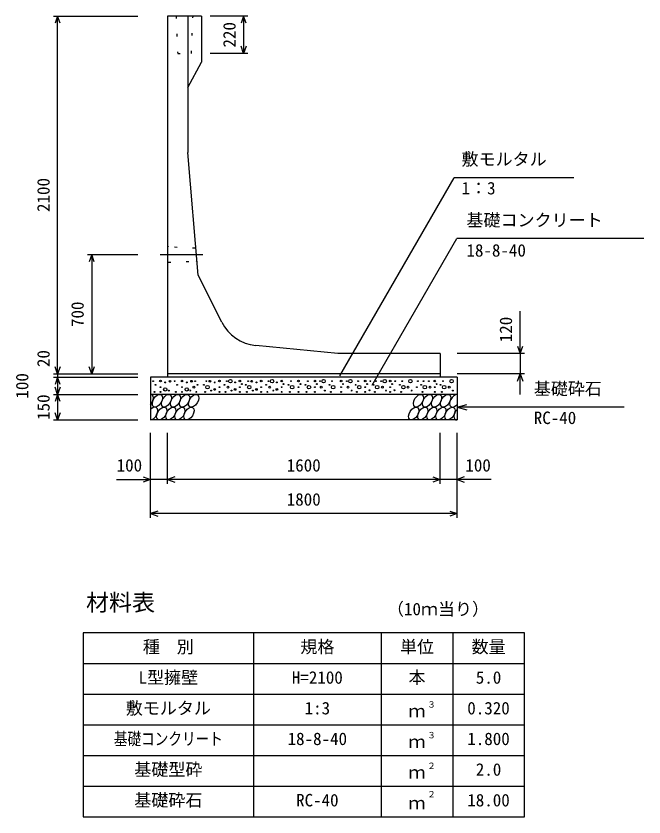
# Model space of a CAD drawing. Units: millimetres, scale not verified. Extents: x -50400 to 50400, y -17820 to 17820.
# Drawn here: x 31123 to 34809, y -3781 to 919 of the extents above; entities that cross this region are included whole.
import ezdxf
from ezdxf.enums import TextEntityAlignment as Align

# ---------------------------------------------------------------- set-up
doc = ezdxf.new("R2010")
doc.units = ezdxf.units.MM
doc.header["$LTSCALE"] = 60
doc.linetypes.add('CHAIN1', pattern=[8, 5, -1, 1, -1])
doc.linetypes.add('DOTTED', pattern=[1.75, 0.25, -1.5])
for name, color, linetype, lineweight in [('0-0_CENTER', 7, 'CHAIN1', 25), ('0-1_DIM', 7, 'Continuous', 25), ('0-3_HATCH', 6, 'Continuous', 25), ('0-4_HYO', 3, 'Continuous', 25), ('0-5_HYO2', 4, 'Continuous', 25), ('0-6_OUTLINE', 1, 'Continuous', 25), ('0-7_OUTLINE2', 4, 'DOTTED', 25), ('0-8_TXT', 7, 'Continuous', 25)]:
    doc.layers.add(name, color=color, linetype=linetype, lineweight=lineweight)
doc.styles.add('ＭＳ ゴシック', font='')
doc.styles.get('ＭＳ ゴシック').set_extended_font_data('MS Gothic')

msp = doc.modelspace()

# ---------------------------------------------------------------- linework, layer by layer
at = {"layer": '0-0_CENTER'}
msp.add_line((31968.68, -480.94), (32218.54, -480.94), dxfattribs=at)
at = {"layer": '0-1_DIM'}
for p, q in [((31342, 919.06), (31837, 919.06)), ((31367, -1180.94), (31367, 919.06)), ((32483.91, 919.06), (32262, 919.06)), ((32458.91, 919.06), (32458.91, 699.06)), ((32483.91, 699.06), (32262, 699.06)), ((33024.15, -1192.26), (33695.42, -29.59)), ((34397.83, -29.59), (33695.42, -29.59)), ((33213.63, -1246.66), (33709.9, -387.09)), ((34809.44, -387.09), (33709.9, -387.09)), ((31542, -480.94), (31837, -480.94)), ((31567, -480.94), (31567, -1180.94)), ((34082, -1060.94), (34082, -813.25)), ((34107, -1060.94), (33712, -1060.94)), ((34082, -1060.94), (34082, -1180.94)), ((31342, -1180.94), (31837, -1180.94)), ((31342, -1180.94), (31837, -1180.94)), ((31342, -1200.94), (31837, -1200.94)), ((31367, -1180.94), (31367, -1200.94)), ((31367, -1200.94), (31367, -1300.94)), ((31567, -1180.94), (31837, -1180.94)), ((34107, -1180.94), (33712, -1180.94)), ((34082, -1300.94), (34082, -1180.94)), ((31342, -1300.94), (31837, -1300.94)), ((31367, -1300.94), (31367, -1450.94)), ((33712, -1375.94), (33769.96, -1360.41)), ((34692.32, -1375.94), (33712, -1375.94)), ((33712, -1375.94), (33769.96, -1391.47)), ((31342, -1450.94), (31837, -1450.94)), ((31912, -2025.94), (31912, -1525.94)), ((32012, -1825.94), (32012, -1525.94)), ((33612, -1825.94), (33612, -1525.94)), ((33612, -1825.94), (33612, -1525.94)), ((33712, -2025.94), (33712, -1525.94)), ((31712.46, -1800.94), (31912, -1800.94)), ((32012, -1800.94), (31912, -1800.94)), ((33612, -1800.94), (32012, -1800.94)), ((33712, -1800.94), (33612, -1800.94)), ((33911.54, -1800.94), (33712, -1800.94)), ((33712, -2000.94), (31912, -2000.94))]:
    msp.add_line(p, q, dxfattribs=at)
for points in [[(31382.39, 876.78), (31367, 919.06), (31351.61, 876.78)], [(32474.3, 876.78), (32458.91, 919.06), (32443.52, 876.78)], [(32474.3, 741.35), (32458.91, 699.06), (32443.52, 741.35)], [(31582.39, -523.22), (31567, -480.94), (31551.61, -523.22)], [(34066.61, -1018.65), (34082, -1060.94), (34097.39, -1018.65)], [(31382.39, -1138.65), (31367, -1180.94), (31351.61, -1138.65)], [(31582.39, -1138.65), (31567, -1180.94), (31551.61, -1138.65)], [(31382.39, -1243.22), (31367, -1200.94), (31351.61, -1243.22)], [(34066.61, -1223.22), (34082, -1180.94), (34097.39, -1223.22)], [(31382.39, -1258.65), (31367, -1300.94), (31351.61, -1258.65)], [(31382.39, -1343.22), (31367, -1300.94), (31351.61, -1343.22)], [(31382.39, -1408.65), (31367, -1450.94), (31351.61, -1408.65)], [(31869.71, -1785.55), (31912, -1800.94), (31869.71, -1816.33)], [(32054.29, -1785.55), (32012, -1800.94), (32054.29, -1816.33)], [(33569.71, -1785.55), (33612, -1800.94), (33569.71, -1816.33)], [(33754.29, -1785.55), (33712, -1800.94), (33754.29, -1816.33)], [(31954.29, -1985.55), (31912, -2000.94), (31954.29, -2016.33)], [(33669.71, -1985.55), (33712, -2000.94), (33669.71, -2016.33)]]:
    msp.add_lwpolyline(points, dxfattribs=at)
at = {"layer": '0-3_HATCH'}
for centre, radius in [((31927.97, -1223.76), 2.5), ((31970.86, -1222.89), 5), ((32026.94, -1223.76), 5), ((32054.07, -1223.76), 2.5), ((32096.97, -1222.89), 5), ((32153.04, -1223.76), 5), ((32174.07, -1223.76), 2.5), ((32239.93, -1223.76), 2.5), ((32260.96, -1223.76), 5), ((32317.03, -1222.89), 5), ((32359.93, -1223.76), 2.5), ((32380.96, -1223.76), 10), ((32437.03, -1222.89), 5), ((32485.15, -1223.76), 2.5), ((32506.18, -1223.76), 5), ((32562.26, -1222.89), 5), ((32605.15, -1223.76), 2.5), ((32626.18, -1223.76), 10), ((32682.26, -1222.89), 5), ((32737.08, -1223.76), 2.5), ((32780.7, -1222.89), 5), ((32835.51, -1223.76), 2.5), ((32877.69, -1222.89), 5), ((32907.39, -1223.76), 2.5), ((32928.42, -1223.76), 10), ((32977.79, -1223.76), 2.5), ((33031.08, -1222.89), 5), ((33065.05, -1223.76), 2.5), ((33086.08, -1223.76), 10), ((33130.76, -1223.76), 2.5), ((33172.94, -1222.89), 5), ((33202.63, -1223.76), 2.5), ((33235.89, -1223.76), 2.5), ((33266.67, -1223.76), 2.5), ((33287.71, -1223.76), 10), ((33319.47, -1222.89), 5), ((33349.17, -1223.76), 2.5), ((33390.18, -1223.76), 2.5), ((33438.34, -1223.76), 10), ((33482.43, -1223.76), 2.5), ((33515.68, -1223.76), 2.5), ((33546.47, -1223.76), 2.5), ((33580.87, -1222.89), 5), ((33629.35, -1223.76), 2.5), ((33679.99, -1223.76), 10), ((31941.99, -1244.77), 2.5), ((31970.86, -1258.78), 2.5), ((31998.9, -1271.91), 10), ((31998.9, -1230.76), 2.5), ((32068.09, -1244.77), 2.5), ((32096.97, -1258.78), 2.5), ((32125.01, -1271.91), 10), ((32125.01, -1230.76), 2.5), ((32167.06, -1258.78), 5), ((32188.09, -1244.77), 2.5), ((32225.91, -1244.77), 2.5), ((32246.94, -1258.78), 10), ((32288.99, -1271.91), 5), ((32288.99, -1230.76), 2.5), ((32317.03, -1258.78), 2.5), ((32345.91, -1244.77), 2.5), ((32366.94, -1258.78), 5), ((32408.99, -1271.91), 5), ((32408.99, -1230.76), 2.5), ((32437.03, -1258.78), 2.5), ((32448.37, -1240.45), 2.5), ((32471.13, -1244.77), 2.5), ((32492.16, -1258.78), 10), ((32534.22, -1271.91), 5), ((32534.22, -1230.76), 2.5), ((32562.26, -1258.78), 2.5), ((32591.13, -1244.77), 2.5), ((32612.16, -1258.78), 5), ((32654.22, -1271.91), 5), ((32654.22, -1230.76), 2.5), ((32682.26, -1258.78), 2.5), ((32693.6, -1240.45), 2.5), ((32723.06, -1244.77), 2.5), ((32744.09, -1258.78), 10), ((32780.7, -1258.78), 2.5), ((32792.04, -1240.45), 2.5), ((32821.5, -1244.77), 2.5), ((32842.53, -1258.78), 10), ((32877.69, -1258.78), 2.5), ((32889.03, -1240.45), 2.5), ((32914.4, -1258.78), 5), ((32963.77, -1244.77), 2.5), ((32984.8, -1258.78), 10), ((33031.08, -1258.78), 2.5), ((33042.42, -1240.45), 2.5), ((33072.06, -1258.78), 5), ((33116.74, -1244.77), 2.5), ((33137.77, -1258.78), 10), ((33172.94, -1258.78), 2.5), ((33184.28, -1240.45), 2.5), ((33221.87, -1244.77), 2.5), ((33242.9, -1258.78), 10), ((33273.69, -1258.78), 5), ((33319.47, -1258.78), 2.5), ((33330.81, -1240.45), 2.5), ((33376.16, -1244.77), 2.5), ((33397.19, -1258.78), 10), ((33424.32, -1258.78), 5), ((33475.99, -1258.78), 2.5), ((33501.66, -1244.77), 2.5), ((33522.69, -1258.78), 10), ((33553.48, -1258.78), 5), ((33580.87, -1258.78), 2.5), ((33592.21, -1240.45), 2.5), ((33615.33, -1244.77), 2.5), ((33636.36, -1258.78), 10), ((33665.97, -1258.78), 5), ((31934.98, -1286.79), 2.5), ((31970.86, -1286.79), 2.5), ((32019.93, -1278.91), 2.5), ((32061.08, -1286.79), 2.5), ((32096.97, -1286.79), 2.5), ((32146.03, -1278.91), 2.5), ((32181.08, -1286.79), 2.5), ((32232.92, -1286.79), 2.5), ((32267.97, -1278.91), 2.5), ((32317.03, -1286.79), 2.5), ((32352.92, -1286.79), 2.5), ((32387.97, -1278.91), 2.5), ((32437.03, -1286.79), 2.5), ((32478.14, -1286.79), 2.5), ((32513.19, -1278.91), 2.5), ((32562.26, -1286.79), 2.5), ((32598.14, -1286.79), 2.5), ((32633.19, -1278.91), 2.5), ((32682.26, -1286.79), 2.5), ((32730.07, -1286.79), 2.5), ((32780.7, -1286.79), 2.5), ((32828.51, -1286.79), 2.5), ((32877.69, -1286.79), 2.5), ((32935.43, -1278.91), 2.5), ((32970.78, -1286.79), 2.5), ((33031.08, -1286.79), 2.5), ((33093.09, -1278.91), 2.5), ((33123.75, -1286.79), 2.5), ((33172.94, -1286.79), 2.5), ((33197.59, -1277.13), 2.5), ((33228.88, -1286.79), 2.5), ((33294.71, -1278.91), 2.5), ((33319.47, -1286.79), 2.5), ((33344.13, -1277.13), 2.5), ((33383.17, -1286.79), 2.5), ((33445.35, -1278.91), 2.5), ((33508.67, -1286.79), 2.5), ((33580.87, -1286.79), 2.5), ((33622.34, -1286.79), 2.5), ((33686.99, -1278.91), 2.5)]:
    msp.add_circle(centre, radius, dxfattribs=at)
for centre, start_param, end_param in [((31899.64, -1338.46), 4.385593, 6.6745444), ((33698.14, -1338.46), 0.3357715, 4.4411806), ((31924.96, -1413.45), 3.5111464, 7.548991), ((33723.46, -1413.45), 1.2110787, 3.5658734)]:
    msp.add_ellipse(centre, major_axis=(21.81, 35.31), ratio=0.5792, start_param=start_param, end_param=end_param, dxfattribs=at)
for centre in [(31952.84, -1338.46), (32006.05, -1338.46), (32059.26, -1338.46), (32112.47, -1338.46), (32165.68, -1338.46), (33485.31, -1338.46), (33538.51, -1338.46), (33591.72, -1338.46), (33644.93, -1338.46), (31978.16, -1413.45), (32031.37, -1413.45), (32084.58, -1413.45), (32137.79, -1413.45), (33457.42, -1413.45), (33510.63, -1413.45), (33563.84, -1413.45), (33617.04, -1413.45), (33670.25, -1413.45)]:
    msp.add_ellipse(centre, major_axis=(21.81, 35.31), ratio=0.5792, dxfattribs=at)
at = {"layer": '0-4_HYO'}
for p, q in [((32517, -2700.94), (32517, -3780.94)), ((33267, -2700.94), (33267, -3780.94)), ((33687, -2700.94), (33687, -3780.94)), ((31517, -2880.94), (34107, -2880.94))]:
    msp.add_line(p, q, dxfattribs=at)
msp.add_lwpolyline([(31517, -3780.94), (34107, -3780.94), (34107, -2700.94), (31517, -2700.94)], close=True, dxfattribs=at)
at = {"layer": '0-5_HYO2'}
for p, q in [((31517, -3060.94), (34107, -3060.94)), ((31517, -3240.94), (34107, -3240.94)), ((31517, -3420.94), (34107, -3420.94)), ((31517, -3600.94), (34107, -3600.94))]:
    msp.add_line(p, q, dxfattribs=at)
at = {"layer": '0-6_OUTLINE'}
for p, q in [((32132, 919.06), (32132, 119.06)), ((32212, 919.06), (32212, 649.06)), ((32132, 499.06), (32212, 649.06)), ((32192, -600.94), (32132, 119.06)), ((32330.14, -877.23), (32192, -600.94)), ((33012, -1060.94), (32529.67, -1014.26)), ((33612, -1060.94), (33012, -1060.94)), ((33612, -1060.94), (33612, -1200.94)), ((33612, -1180.94), (32012, -1180.94)), ((33712, -1200.94), (33712, -1450.94)), ((33712, -1300.94), (31912, -1300.94)), ((33712, -1450.94), (31912, -1450.94))]:
    msp.add_line(p, q, dxfattribs=at)
for points in [[(32212, 919.06), (32012, 919.06), (32012, -1200.94)], [(33712, -1200.94), (31912, -1200.94), (31912, -1450.94)]]:
    msp.add_lwpolyline(points, dxfattribs=at)
msp.add_arc((32553.75, -765.42), 250, 206.56505, 264.47246, dxfattribs=at)
at = {"layer": '0-7_OUTLINE2'}
for p, q in [((32152, 699.06), (32162, 919.06)), ((32017, -436.16), (32012.22, -430.94)), ((32173.84, -443.21), (32017, -436.16)), ((32178.46, -438.41), (32173.84, -443.21)), ((32012.22, -530.93), (32017, -525.72)), ((32017, -525.72), (32180.13, -518.66)), ((32185.34, -523.43), (32180.13, -518.66))]:
    msp.add_line(p, q, dxfattribs=at)
msp.add_lwpolyline([(32062, 919.06), (32072, 699.06), (32152, 699.06)], dxfattribs=at)

# ---------------------------------------------------------------- texts
at = {"layer": '0-1_DIM', "style": 'ＭＳ ゴシック'}
for s, p in [('220', (32433.91, 734.06)), ('2100', (31342, -230.94)), ('700', (31542, -905.94)), ('120', (34057, -995.3)), ('20', (31342, -1140.87)), ('100', (31217, -1325.94)), ('150', (31342, -1450.94))]:
    msp.add_text(s, height=73.31, rotation=90, dxfattribs=at).set_placement(p, align=Align.BOTTOM_LEFT)
for s, p in [('敷モルタル', (33738.27, 20.41)), ('1：3', (33738.27, -149.7)), ('基礎コンクリート', (33767.15, -337.09)), ('18-8-40', (33767.15, -514.72)), ('基礎砕石', (34162.25, -1325.94)), ('RC-40', (34162.25, -1497.32)), ('100', (31713.36, -1775.94)), ('1600', (32712, -1775.94)), ('100', (33760.64, -1775.94)), ('1800', (32712, -1975.94))]:
    msp.add_text(s, height=73.31, dxfattribs=at).set_placement(p, align=Align.BOTTOM_LEFT)
at = {"layer": '0-8_TXT', "style": 'ＭＳ ゴシック'}
for s, height, p in [('材料表', 98.97, (31533.67, -2600.94)), ('（10ｍ当り）', 73.31, (33300.33, -2619.27)), ('種\u3000別', 73.31, (31867, -2840.94)), ('規格', 73.31, (32792, -2840.94)), ('単位', 73.31, (33377, -2840.94)), ('数量', 73.31, (33797, -2840.94)), ('L型擁壁', 73.31, (31842, -3020.94)), ('H=2100', 73.31, (32742, -3020.94)), ('本', 73.31, (33427, -3020.94)), ('5.0', 73.31, (33822, -3020.94)), ('敷モルタル', 73.31, (31767, -3200.94)), ('３', 36.66, (33536.24, -3150.32)), ('1:3', 73.31, (32817, -3200.94)), ('ｍ', 73.31, (33427, -3217.61)), ('0.320', 73.31, (33772, -3200.94)), ('18-8-40', 73.31, (32717, -3380.94)), ('３', 36.66, (33536.24, -3330.32)), ('1.800', 73.31, (33772, -3380.94)), ('ｍ', 73.31, (33427, -3397.61)), ('基礎型砕', 73.31, (31817, -3560.94)), ('２', 36.66, (33536.24, -3510.32)), ('2.0', 73.31, (33822, -3560.94)), ('ｍ', 73.31, (33427, -3577.61)), ('基礎砕石', 73.31, (31817, -3740.94)), ('RC-40', 73.31, (32767, -3740.94)), ('２', 36.66, (33536.24, -3676.99)), ('18.00', 73.31, (33772, -3740.94)), ('ｍ', 73.31, (33427, -3757.61))]:
    msp.add_text(s, height=height, dxfattribs=at).set_placement(p, align=Align.BOTTOM_LEFT)
at = {"layer": '0-8_TXT', "style": 'ＭＳ ゴシック', "width": 0.8}
msp.add_text('基礎コンクリート', height=73.31, dxfattribs=at).set_placement((31697, -3380.94), align=Align.BOTTOM_LEFT)

doc.saveas('drawing.dxf')
